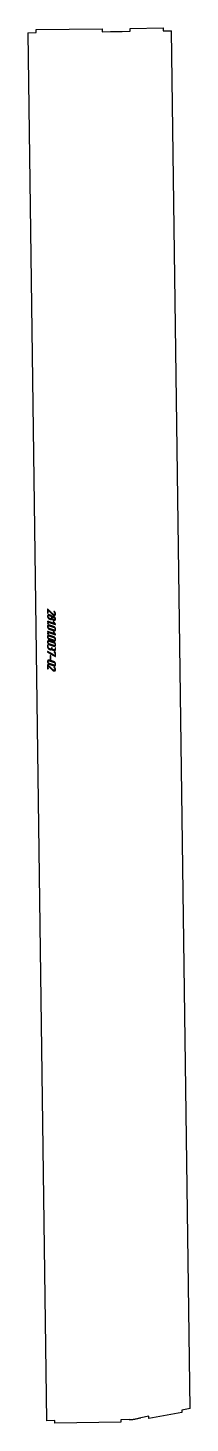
# Model space of a CAD drawing. Header units: millimetres. Extents: x 116 to 214, y 40 to 889.
import ezdxf

# ---------------------------------------------------------------- set-up
doc = ezdxf.new("R2010")
doc.units = ezdxf.units.MM
doc.linetypes.add('K5LT_BASIC', pattern=[0])
doc.layers.add('Engraving', color=7, linetype='Continuous')

msp = doc.modelspace()

# ---------------------------------------------------------------- linework, layer by layer
at = {"color": 143, "linetype": 'K5LT_BASIC', "lineweight": 25, "true_color": 0x33acca}
for p, q in [((115.5, 885.91), (120.5, 885.98)), ((115.5, 885.91), (126.81, 41.83)), ((120.48, 887.78), (160.47, 888.31)), ((120.5, 885.98), (120.48, 887.78)), ((160.47, 888.31), (160.49, 886.51)), ((160.49, 886.51), (165.49, 886.58)), ((165.49, 886.58), (172.56, 886.68)), ((172.56, 886.68), (177.56, 886.74)), ((177.53, 888.54), (197.53, 888.81)), ((177.56, 886.74), (177.53, 888.54)), ((197.53, 888.81), (197.56, 887.01)), ((197.56, 887.01), (202.56, 887.08)), ((213.79, 49.28), (202.56, 887.08)), ((176.81, 42.5), (171.81, 42.43)), ((171.81, 42.43), (171.83, 40.93)), ((188.85, 44.62), (183.86, 43.69)), ((188.87, 43.1), (188.85, 44.62)), ((208.82, 46.83), (188.87, 43.1)), ((213.79, 49.28), (208.8, 48.35)), ((208.8, 48.35), (208.82, 46.83)), ((131.81, 41.9), (126.81, 41.83)), ((131.83, 40.4), (131.81, 41.9)), ((171.83, 40.93), (131.83, 40.4))]:
    msp.add_line(p, q, dxfattribs=at)
msp.add_open_spline([(176.81, 42.5), (177.1, 42.51), (177.69, 42.53), (178.58, 42.6), (179.46, 42.71), (180.34, 42.86), (181.22, 43.04), (182.1, 43.24), (182.98, 43.46), (183.57, 43.61), (183.86, 43.69)], degree=3, dxfattribs=at)
at = {"layer": 'Engraving', "color": 143, "linetype": 'K5LT_BASIC', "lineweight": 25, "true_color": 0x33acca}
for points, knots in [([(127.37, 533.13), (127.37, 534.18), (127.37, 535.22), (127.37, 535.28), (127.43, 535.32), (127.49, 535.35), (127.56, 535.33), (127.61, 535.31), (127.64, 535.27), (129.09, 533.82), (130.54, 532.38), (130.61, 532.32), (130.68, 532.26), (130.74, 532.21), (130.8, 532.16), (130.93, 532.08), (131.06, 532.03), (131.41, 531.91), (131.65, 532.12), (131.77, 532.2), (131.83, 532.35), (131.9, 532.5), (131.9, 532.67), (131.9, 532.91), (131.77, 533.17), (131.63, 533.42), (131.31, 533.66), (131.25, 533.7), (131.23, 533.75), (131.21, 533.79), (131.2, 533.85), (131.2, 533.93), (131.24, 533.97), (131.29, 534), (131.37, 533.98), (131.4, 533.96), (131.43, 533.95), (131.85, 533.66), (132.06, 533.27), (132.26, 532.93), (132.26, 532.57), (132.26, 532.07), (131.91, 531.79), (131.56, 531.5), (131.06, 531.67), (130.89, 531.73), (130.72, 531.84), (130.56, 531.95), (130.35, 532.15), (129.03, 533.46), (127.72, 534.77), (127.72, 533.89), (127.72, 533.02), (127.72, 532.95), (127.67, 532.92), (127.61, 532.88), (127.55, 532.9), (127.48, 532.92), (127.43, 532.99), (127.37, 533.05), (127.37, 533.13)], [0, 0, 0, 3.048912, 3.048912, 3.227325, 3.227325, 3.426195, 3.426195, 3.572164, 3.572164, 9.56312, 9.56312, 9.827695, 9.827695, 10.052644, 10.052644, 10.475656, 10.475656, 11.398599, 11.398599, 11.835153, 11.835153, 12.319728, 12.319728, 13.074306, 13.074306, 14.064225, 14.064225, 14.242448, 14.242448, 14.407628, 14.407628, 14.590443, 14.590443, 14.780265, 14.780265, 14.882875, 14.882875, 16.248802, 16.248802, 17.325384, 17.325384, 18.609587, 18.609587, 19.935127, 19.935127, 20.482289, 20.482289, 21.195249, 21.195249, 26.621249, 26.621249, 29.190854, 29.190854, 29.365416, 29.365416, 29.54708, 29.54708, 29.763569, 29.763569, 30, 30, 30]), ([(128.42, 529.42), (127.98, 529.57), (127.68, 529.98), (127.37, 530.39), (127.37, 530.82), (127.37, 531), (127.37, 531.17), (127.37, 531.57), (127.68, 531.79), (127.98, 532.01), (128.42, 531.86), (128.77, 531.74), (129.12, 531.63), (129.39, 531.53), (129.63, 531.3), (129.87, 531.07), (130.04, 530.75), (130.19, 530.88), (130.4, 530.91), (130.61, 530.94), (130.86, 530.86), (131.04, 530.8), (131.22, 530.74), (131.62, 530.6), (131.96, 530.18), (132.11, 529.98), (132.19, 529.77), (132.21, 529.67), (132.24, 529.57), (132.25, 529.51), (132.26, 529.45), (132.26, 529.39), (132.26, 529.34), (132.26, 528.91), (131.95, 528.7), (131.81, 528.59), (131.62, 528.58), (131.53, 528.58), (131.43, 528.59), (131.38, 528.6), (131.32, 528.61), (131.27, 528.63), (131.21, 528.65), (131.04, 528.71), (130.86, 528.77), (130.6, 528.85), (130.41, 529.02), (130.21, 529.18), (130.04, 529.43), (129.93, 529.23), (129.67, 529.16), (129.41, 529.08), (129.12, 529.18), (128.77, 529.3), (128.42, 529.42)], [0, 0, 0, 1.873705, 1.873705, 3.692803, 3.692803, 4.387055, 4.387055, 5.818848, 5.818848, 7.365966, 7.365966, 8.832715, 8.832715, 10.045959, 10.045959, 11.435383, 11.435383, 12.22605, 12.22605, 13.152613, 13.152613, 13.902887, 13.902887, 15.765006, 15.765006, 16.710909, 16.710909, 17.128183, 17.128183, 17.364996, 17.364996, 17.580479, 17.580479, 19.057071, 19.057071, 19.7723, 19.7723, 20.140885, 20.140885, 20.366705, 20.366705, 20.59403, 20.59403, 21.342067, 21.342067, 22.373995, 22.373995, 23.4699, 23.4699, 24.414934, 24.414934, 25.533433, 25.533433, 27, 27, 27]), ([(127.55, 527.59), (127.46, 527.62), (127.41, 527.68), (127.37, 527.75), (127.37, 527.82), (127.37, 527.86), (127.41, 527.93), (127.46, 527.97), (127.55, 527.94), (129.6, 527.24), (131.66, 526.54), (131.29, 527.04), (130.91, 527.54), (130.86, 527.61), (130.86, 527.68), (130.86, 527.75), (130.91, 527.79), (130.97, 527.82), (131.04, 527.8), (131.07, 527.79), (131.16, 527.7), (131.68, 527), (132.21, 526.3), (132.25, 526.24), (132.25, 526.17), (132.25, 526.1), (132.21, 526.06), (132.16, 526.02), (132.08, 526.05), (129.81, 526.82), (127.55, 527.59)], [0, 0, 0, 0.181162, 0.181162, 0.343831, 0.343831, 0.471968, 0.471968, 0.624847, 0.624847, 5.39841, 5.39841, 6.771591, 6.771591, 6.934654, 6.934654, 7.072108, 7.072108, 7.215749, 7.215749, 7.381821, 7.381821, 9.301141, 9.301141, 9.461741, 9.461741, 9.595571, 9.595571, 9.738562, 9.738562, 15, 15, 15]), ([(127.9, 526.66), (127.9, 526.57), (127.81, 526.51), (127.73, 526.46), (127.63, 526.49), (127.54, 526.52), (127.46, 526.62), (127.37, 526.72), (127.37, 526.84), (127.37, 526.96), (127.45, 527.01), (127.53, 527.05), (127.63, 527.01), (127.69, 526.99), (127.79, 526.89), (127.9, 526.79), (127.9, 526.66)], [0, 0, 0, 0.855822, 0.855822, 1.745614, 1.745614, 2.806063, 2.806063, 3.964923, 3.964923, 4.876993, 4.876993, 5.801717, 5.801717, 6.767982, 6.767982, 8, 8, 8]), ([(128.42, 529.77), (128.77, 529.65), (129.12, 529.53), (129.41, 529.43), (129.61, 529.57), (129.81, 529.7), (129.81, 529.99), (129.81, 530.17), (129.81, 530.34), (129.81, 530.63), (129.61, 530.91), (129.41, 531.18), (129.12, 531.28), (128.77, 531.4), (128.42, 531.51), (128.14, 531.61), (127.93, 531.47), (127.72, 531.33), (127.72, 531.05), (127.72, 530.88), (127.72, 530.7), (127.72, 530.41), (127.92, 530.14), (128.13, 529.87), (128.42, 529.77)], [0, 0, 0, 1.329644, 1.329644, 2.2545, 2.2545, 3.149005, 3.149005, 3.778401, 3.778401, 4.877409, 4.877409, 6.009387, 6.009387, 7.33903, 7.33903, 8.261385, 8.261385, 9.137376, 9.137376, 9.766773, 9.766773, 10.866675, 10.866675, 12, 12, 12]), ([(130.86, 529.12), (131.04, 529.06), (131.21, 529), (131.5, 528.9), (131.7, 529.03), (131.91, 529.16), (131.91, 529.45), (131.91, 529.74), (131.71, 530.02), (131.51, 530.29), (131.21, 530.39), (131.04, 530.45), (130.86, 530.51), (130.57, 530.61), (130.37, 530.48), (130.16, 530.34), (130.16, 530.05), (130.16, 529.77), (130.36, 529.49), (130.56, 529.22), (130.86, 529.12)], [0, 0, 0, 0.718966, 0.718966, 1.697339, 1.697339, 2.634718, 2.634718, 3.797839, 3.797839, 5.000577, 5.000577, 5.719543, 5.719543, 6.697916, 6.697916, 7.635295, 7.635295, 8.78918, 8.78918, 10, 10, 10]), ([(128.42, 523.2), (127.99, 523.35), (127.68, 523.76), (127.37, 524.17), (127.37, 524.61), (127.37, 524.78), (127.37, 524.96), (127.37, 525.36), (127.68, 525.58), (127.98, 525.8), (128.42, 525.65), (129.81, 525.17), (131.21, 524.7), (131.63, 524.55), (131.94, 524.14), (132.26, 523.73), (132.26, 523.3), (132.26, 523.12), (132.26, 522.95), (132.26, 522.52), (131.95, 522.31), (131.65, 522.1), (131.21, 522.25), (129.81, 522.73), (128.42, 523.2)], [0, 0, 0, 0.846567, 0.846567, 1.674279, 1.674279, 1.988775, 1.988775, 2.637324, 2.637324, 3.338261, 3.338261, 5.996418, 5.996418, 6.835792, 6.835792, 7.667208, 7.667208, 7.981704, 7.981704, 8.645517, 8.645517, 9.341843, 9.341843, 12, 12, 12]), ([(127.55, 521.37), (127.46, 521.4), (127.41, 521.47), (127.37, 521.53), (127.37, 521.61), (127.37, 521.64), (127.41, 521.71), (127.46, 521.75), (127.55, 521.72), (129.6, 521.02), (131.66, 520.32), (131.29, 520.82), (130.91, 521.32), (130.86, 521.39), (130.86, 521.46), (130.86, 521.53), (130.91, 521.57), (130.97, 521.6), (131.04, 521.58), (131.07, 521.57), (131.16, 521.48), (131.68, 520.79), (132.21, 520.09), (132.25, 520.02), (132.25, 519.95), (132.25, 519.88), (132.21, 519.84), (132.16, 519.8), (132.08, 519.83), (129.81, 520.6), (127.55, 521.37)], [0, 0, 0, 0.181162, 0.181162, 0.343831, 0.343831, 0.471968, 0.471968, 0.624847, 0.624847, 5.39841, 5.39841, 6.771591, 6.771591, 6.934654, 6.934654, 7.072108, 7.072108, 7.215749, 7.215749, 7.381821, 7.381821, 9.301141, 9.301141, 9.461741, 9.461741, 9.595571, 9.595571, 9.738562, 9.738562, 15, 15, 15]), ([(127.9, 520.45), (127.9, 520.35), (127.81, 520.3), (127.73, 520.24), (127.63, 520.27), (127.54, 520.3), (127.46, 520.4), (127.37, 520.5), (127.37, 520.62), (127.37, 520.74), (127.45, 520.79), (127.53, 520.83), (127.63, 520.8), (127.69, 520.78), (127.79, 520.67), (127.9, 520.57), (127.9, 520.45)], [0, 0, 0, 0.855822, 0.855822, 1.745614, 1.745614, 2.806063, 2.806063, 3.964923, 3.964923, 4.876993, 4.876993, 5.801717, 5.801717, 6.767982, 6.767982, 8, 8, 8]), ([(128.42, 516.98), (127.99, 517.13), (127.68, 517.54), (127.37, 517.95), (127.37, 518.39), (127.37, 518.56), (127.37, 518.74), (127.37, 519.14), (127.68, 519.36), (127.98, 519.58), (128.42, 519.43), (129.81, 518.95), (131.21, 518.48), (131.63, 518.34), (131.94, 517.93), (132.26, 517.52), (132.26, 517.08), (132.26, 516.9), (132.26, 516.73), (132.26, 516.3), (131.95, 516.09), (131.65, 515.89), (131.21, 516.03), (129.81, 516.51), (128.42, 516.98)], [0, 0, 0, 0.846567, 0.846567, 1.674279, 1.674279, 1.988775, 1.988775, 2.637324, 2.637324, 3.338261, 3.338261, 5.996418, 5.996418, 6.835792, 6.835792, 7.667208, 7.667208, 7.981704, 7.981704, 8.645517, 8.645517, 9.341843, 9.341843, 12, 12, 12]), ([(128.42, 523.55), (129.81, 523.08), (131.21, 522.6), (131.5, 522.5), (131.7, 522.64), (131.91, 522.78), (131.91, 523.07), (131.91, 523.24), (131.91, 523.41), (131.91, 523.7), (131.7, 523.98), (131.5, 524.25), (131.21, 524.35), (129.81, 524.82), (128.42, 525.3), (128.14, 525.39), (127.93, 525.25), (127.72, 525.11), (127.72, 524.84), (127.72, 524.66), (127.72, 524.49), (127.72, 524.21), (127.92, 523.93), (128.12, 523.65), (128.42, 523.55)], [0, 0, 0, 3.195286, 3.195286, 3.750084, 3.750084, 4.285204, 4.285204, 4.663092, 4.663092, 5.323097, 5.323097, 6.003063, 6.003063, 9.198349, 9.198349, 9.752429, 9.752429, 10.278472, 10.278472, 10.656361, 10.656361, 11.31008, 11.31008, 12, 12, 12]), ([(128.42, 517.33), (129.81, 516.86), (131.21, 516.38), (131.5, 516.29), (131.7, 516.42), (131.91, 516.56), (131.91, 516.85), (131.91, 517.02), (131.91, 517.2), (131.91, 517.49), (131.7, 517.76), (131.5, 518.03), (131.21, 518.13), (129.81, 518.6), (128.42, 519.08), (128.14, 519.17), (127.93, 519.03), (127.72, 518.89), (127.72, 518.62), (127.72, 518.44), (127.72, 518.27), (127.72, 517.99), (127.92, 517.71), (128.12, 517.43), (128.42, 517.33)], [0, 0, 0, 3.195286, 3.195286, 3.750084, 3.750084, 4.285204, 4.285204, 4.663092, 4.663092, 5.323097, 5.323097, 6.003063, 6.003063, 9.198349, 9.198349, 9.752429, 9.752429, 10.278472, 10.278472, 10.656361, 10.656361, 11.31008, 11.31008, 12, 12, 12]), ([(128.42, 513.81), (127.99, 513.95), (127.68, 514.37), (127.37, 514.78), (127.37, 515.21), (127.37, 515.39), (127.37, 515.56), (127.37, 515.96), (127.68, 516.18), (127.98, 516.4), (128.42, 516.25), (129.81, 515.78), (131.21, 515.3), (131.63, 515.16), (131.94, 514.75), (132.26, 514.34), (132.26, 513.9), (132.26, 513.73), (132.26, 513.55), (132.26, 513.12), (131.95, 512.92), (131.65, 512.71), (131.21, 512.86), (129.81, 513.33), (128.42, 513.81)], [0, 0, 0, 0.846567, 0.846567, 1.674279, 1.674279, 1.988775, 1.988775, 2.637324, 2.637324, 3.338261, 3.338261, 5.996418, 5.996418, 6.835792, 6.835792, 7.667208, 7.667208, 7.981704, 7.981704, 8.645517, 8.645517, 9.341843, 9.341843, 12, 12, 12]), ([(130.04, 510.99), (129.93, 510.8), (129.67, 510.72), (129.41, 510.65), (129.12, 510.75), (128.77, 510.87), (128.42, 510.99), (127.98, 511.13), (127.68, 511.54), (127.37, 511.95), (127.37, 512.39), (127.37, 512.82), (127.37, 513.26), (127.37, 513.34), (127.42, 513.37), (127.48, 513.4), (127.55, 513.37), (127.59, 513.36), (127.65, 513.29), (127.72, 513.23), (127.72, 513.14), (127.72, 512.7), (127.72, 512.27), (127.72, 511.98), (127.92, 511.7), (128.13, 511.43), (128.42, 511.33), (128.77, 511.22), (129.12, 511.1), (129.41, 511), (129.61, 511.13), (129.81, 511.26), (129.81, 511.56), (129.81, 511.64), (129.81, 511.73), (129.81, 511.81), (129.86, 511.84), (129.92, 511.87), (129.99, 511.85), (130.03, 511.83), (130.1, 511.77), (130.16, 511.7), (130.16, 511.61), (130.16, 511.32), (130.37, 511.05), (130.57, 510.78), (130.86, 510.68), (131.04, 510.62), (131.21, 510.56), (131.5, 510.46), (131.7, 510.59), (131.91, 510.72), (131.91, 511.02), (131.91, 511.37), (131.91, 511.72), (131.91, 511.8), (131.96, 511.83), (132.01, 511.86), (132.08, 511.83), (132.12, 511.82), (132.19, 511.75), (132.26, 511.69), (132.26, 511.6), (132.26, 511.25), (132.26, 510.9), (132.26, 510.46), (131.95, 510.26), (131.65, 510.06), (131.21, 510.21), (131.04, 510.27), (130.86, 510.33), (130.8, 510.35), (130.75, 510.37), (130.71, 510.38), (130.68, 510.39), (130.64, 510.42), (130.61, 510.44), (130.51, 510.48), (130.41, 510.58), (130.22, 510.73), (130.04, 510.99)], [0, 0, 0, 1.105288, 1.105288, 2.413559, 2.413559, 4.129003, 4.129003, 6.320473, 6.320473, 8.447714, 8.447714, 10.477435, 10.477435, 10.775391, 10.775391, 11.075598, 11.075598, 11.387363, 11.387363, 11.790093, 11.790093, 13.819333, 13.819333, 15.237948, 15.237948, 16.69967, 16.69967, 18.414596, 18.414596, 19.607322, 19.607322, 20.759803, 20.759803, 21.165112, 21.165112, 21.462978, 21.462978, 21.763184, 21.763184, 22.074949, 22.074949, 22.47768, 22.47768, 23.894237, 23.894237, 25.354936, 25.354936, 26.212308, 26.212308, 27.404644, 27.404644, 28.556369, 28.556369, 30.181743, 30.181743, 30.479956, 30.479956, 30.780168, 30.780168, 31.092044, 31.092044, 31.495127, 31.495127, 33.120502, 33.120502, 34.841376, 34.841376, 36.639064, 36.639064, 37.496558, 37.496558, 37.77959, 37.77959, 37.951033, 37.951033, 38.144282, 38.144282, 38.715514, 38.715514, 40, 40, 40]), ([(132.04, 506.63), (129.78, 507.92), (127.51, 509.22), (127.48, 509.23), (127.41, 509.32), (127.39, 509.37), (127.37, 509.43), (127.37, 509.49), (127.41, 509.54), (127.46, 509.58), (127.54, 509.56), (127.56, 509.54), (127.58, 509.53), (129.75, 508.3), (131.91, 507.06), (131.91, 507.91), (131.91, 508.77), (131.73, 508.82), (131.56, 508.88), (131.48, 508.91), (131.43, 508.98), (131.39, 509.04), (131.39, 509.12), (131.39, 509.15), (131.43, 509.22), (131.47, 509.26), (131.56, 509.23), (131.82, 509.14), (132.08, 509.05), (132.26, 509), (132.26, 508.82), (132.26, 507.77), (132.26, 506.73), (132.26, 506.65), (132.21, 506.61), (132.17, 506.58), (132.1, 506.6), (132.07, 506.61), (132.04, 506.63)], [0, 0, 0, 5.953981, 5.953981, 6.114103, 6.114103, 6.252729, 6.252729, 6.391288, 6.391288, 6.542507, 6.542507, 6.600168, 6.600168, 12.274776, 12.274776, 14.214155, 14.214155, 14.62901, 14.62901, 14.816668, 14.816668, 14.985463, 14.985463, 15.118524, 15.118524, 15.277066, 15.277066, 15.902299, 15.902299, 16.260743, 16.260743, 18.650024, 18.650024, 18.794377, 18.794377, 18.933999, 18.933999, 19, 19, 19]), ([(128.42, 514.16), (129.81, 513.68), (131.21, 513.21), (131.5, 513.11), (131.7, 513.25), (131.91, 513.38), (131.91, 513.67), (131.91, 513.85), (131.91, 514.02), (131.91, 514.31), (131.7, 514.58), (131.5, 514.86), (131.21, 514.96), (129.81, 515.43), (128.42, 515.9), (128.14, 516), (127.93, 515.86), (127.72, 515.72), (127.72, 515.44), (127.72, 515.27), (127.72, 515.1), (127.72, 514.81), (127.92, 514.54), (128.12, 514.26), (128.42, 514.16)], [0, 0, 0, 3.195286, 3.195286, 3.750084, 3.750084, 4.285204, 4.285204, 4.663092, 4.663092, 5.323097, 5.323097, 6.003063, 6.003063, 9.198349, 9.198349, 9.752429, 9.752429, 10.278472, 10.278472, 10.656361, 10.656361, 11.31008, 11.31008, 12, 12, 12]), ([(128.42, 501.9), (127.99, 502.05), (127.68, 502.46), (127.37, 502.87), (127.37, 503.31), (127.37, 503.48), (127.37, 503.66), (127.37, 504.06), (127.68, 504.28), (127.98, 504.5), (128.42, 504.35), (129.81, 503.87), (131.21, 503.4), (131.63, 503.26), (131.94, 502.85), (132.26, 502.44), (132.26, 502), (132.26, 501.82), (132.26, 501.65), (132.26, 501.22), (131.95, 501.01), (131.65, 500.81), (131.21, 500.95), (129.81, 501.43), (128.42, 501.9)], [0, 0, 0, 0.846567, 0.846567, 1.674279, 1.674279, 1.988775, 1.988775, 2.637324, 2.637324, 3.338261, 3.338261, 5.996418, 5.996418, 6.835792, 6.835792, 7.667208, 7.667208, 7.981704, 7.981704, 8.645517, 8.645517, 9.341843, 9.341843, 12, 12, 12]), ([(127.37, 499.27), (127.37, 500.31), (127.37, 501.35), (127.37, 501.42), (127.43, 501.46), (127.49, 501.49), (127.56, 501.46), (127.61, 501.44), (127.64, 501.41), (129.09, 499.96), (130.54, 498.51), (130.61, 498.45), (130.68, 498.39), (130.74, 498.34), (130.8, 498.3), (130.93, 498.21), (131.06, 498.17), (131.41, 498.05), (131.65, 498.25), (131.77, 498.34), (131.83, 498.48), (131.9, 498.63), (131.9, 498.81), (131.9, 499.05), (131.77, 499.3), (131.63, 499.55), (131.31, 499.79), (131.25, 499.83), (131.23, 499.88), (131.21, 499.93), (131.2, 499.99), (131.2, 500.06), (131.24, 500.1), (131.29, 500.14), (131.37, 500.11), (131.4, 500.1), (131.43, 500.08), (131.85, 499.79), (132.06, 499.41), (132.26, 499.07), (132.26, 498.7), (132.26, 498.2), (131.91, 497.93), (131.56, 497.64), (131.06, 497.81), (130.89, 497.86), (130.72, 497.97), (130.56, 498.08), (130.35, 498.28), (129.03, 499.59), (127.72, 500.91), (127.72, 500.03), (127.72, 499.15), (127.72, 499.09), (127.67, 499.05), (127.61, 499.01), (127.55, 499.03), (127.48, 499.06), (127.43, 499.12), (127.37, 499.18), (127.37, 499.27)], [0, 0, 0, 3.048912, 3.048912, 3.227325, 3.227325, 3.426195, 3.426195, 3.572164, 3.572164, 9.56312, 9.56312, 9.827695, 9.827695, 10.052644, 10.052644, 10.475656, 10.475656, 11.398599, 11.398599, 11.835153, 11.835153, 12.319728, 12.319728, 13.074306, 13.074306, 14.064225, 14.064225, 14.242448, 14.242448, 14.407628, 14.407628, 14.590443, 14.590443, 14.780265, 14.780265, 14.882875, 14.882875, 16.248802, 16.248802, 17.325384, 17.325384, 18.609587, 18.609587, 19.935127, 19.935127, 20.482289, 20.482289, 21.195249, 21.195249, 26.621249, 26.621249, 29.190854, 29.190854, 29.365416, 29.365416, 29.54708, 29.54708, 29.763569, 29.763569, 30, 30, 30]), ([(128.42, 502.25), (129.81, 501.78), (131.21, 501.3), (131.5, 501.21), (131.7, 501.34), (131.91, 501.48), (131.91, 501.77), (131.91, 501.94), (131.91, 502.11), (131.91, 502.4), (131.7, 502.68), (131.5, 502.95), (131.21, 503.05), (129.81, 503.52), (128.42, 504), (128.14, 504.09), (127.93, 503.95), (127.72, 503.81), (127.72, 503.54), (127.72, 503.36), (127.72, 503.19), (127.72, 502.91), (127.92, 502.63), (128.12, 502.35), (128.42, 502.25)], [0, 0, 0, 3.195286, 3.195286, 3.750084, 3.750084, 4.285204, 4.285204, 4.663092, 4.663092, 5.323097, 5.323097, 6.003063, 6.003063, 9.198349, 9.198349, 9.752429, 9.752429, 10.278472, 10.278472, 10.656361, 10.656361, 11.31008, 11.31008, 12, 12, 12]), ([(128.94, 504.85), (128.94, 505.9), (128.94, 506.95), (128.94, 507.03), (128.99, 507.06), (129.05, 507.09), (129.12, 507.06), (129.15, 507.05), (129.22, 506.98), (129.29, 506.92), (129.29, 506.83), (129.29, 505.78), (129.29, 504.74), (129.29, 504.67), (129.23, 504.64), (129.18, 504.6), (129.12, 504.62), (129.05, 504.64), (129, 504.71), (128.94, 504.77), (128.94, 504.85)], [0, 0, 0, 3.946358, 3.946358, 4.187734, 4.187734, 4.430925, 4.430925, 4.683528, 4.683528, 5.009856, 5.009856, 8.956214, 8.956214, 9.18141, 9.18141, 9.415768, 9.415768, 9.695026, 9.695026, 10, 10, 10])]:
    msp.add_open_spline(points, degree=2, knots=knots, dxfattribs=at)

doc.saveas('drawing.dxf')
